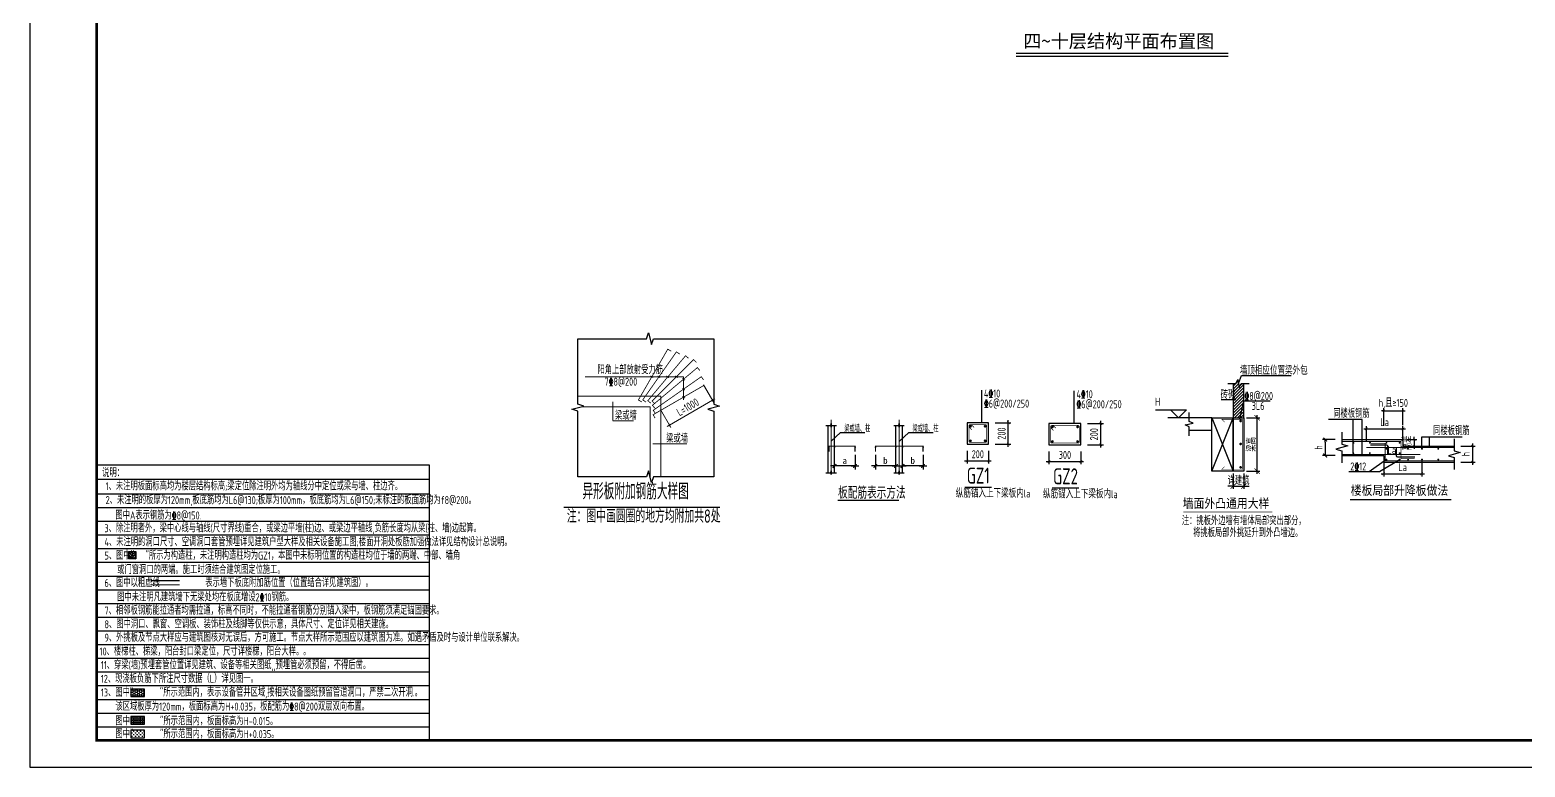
# Model space of a CAD drawing. Extents: x -668857 to 143095, y -247466 to 228182.
# Drawn here: x -229465 to -173417, y -40342 to -12676 of the extents above; entities that cross this region are included whole.
import ezdxf
from ezdxf.enums import TextEntityAlignment as Align

# ---------------------------------------------------------------- set-up
doc = ezdxf.new("R2010")
doc.units = 0
doc.header["$LTSCALE"] = 1000
doc.linetypes.add('DASH', pattern=[0.35, 0.25, -0.1])
doc.linetypes.add('DOTE', pattern=[2.42, 2, -0.2, 0.02, -0.2])
doc.layers.get('0').update_dxf_attribs({"linetype": 'CONTINUOUS'})
doc.layers.get('DEFPOINTS').update_dxf_attribs({"linetype": 'CONTINUOUS'})
for name, color, linetype, lineweight in [('+公共字体', 7, 'CONTINUOUS', 20), ('+图名', 243, 'CONTINUOUS', 20), ('+混凝土墙', 3, 'CONTINUOUS', 20), ('DOTE', 19, 'DOTE', 9), ('Z-详图标注', 3, 'CONTINUOUS', 18), ('查找字符', 1, 'CONTINUOUS', 18)]:
    doc.layers.add(name, color=color, linetype=linetype, lineweight=lineweight)
for name, color, linetype in [('-TK', 7, 'CONTINUOUS'), ('DIM', 2, 'CONTINUOUS'), ('FLOOR_UP_REIN', 13, 'CONTINUOUS'), ('GJ', 5, 'CONTINUOUS'), ('LINK', 6, 'CONTINUOUS'), ('OUTLINE', 2, 'CONTINUOUS'), ('REIN', 6, 'CONTINUOUS'), ('S-B板填充', 251, 'CONTINUOUS'), ('S-DETLCW-LINE1-pdx', 7, 'CONTINUOUS'), ('S-DETLCW-TEXT', 7, 'CONTINUOUS'), ('S-DETLS-HATCH', 251, 'CONTINUOUS'), ('S-DETLS-TEXT', 7, 'CONTINUOUS'), ('S-X详图实线', 4, 'CONTINUOUS'), ('S-X详图标注', 3, 'CONTINUOUS'), ('S-X详图钢筋', 6, 'CONTINUOUS'), ('S-大样-砼线', 7, 'CONTINUOUS'), ('S-引出线', 40, 'CONTINUOUS'), ('S-文字', 7, 'CONTINUOUS'), ('S-板正筋', 2, 'CONTINUOUS'), ('S-构造柱', 212, 'CONTINUOUS'), ('S-表格线', 54, 'CONTINUOUS'), ('S-降板填充', 75, 'CONTINUOUS'), ('TEXT', 2, 'CONTINUOUS'), ('THIN', 7, 'CONTINUOUS'), ('大样线', 40, 'CONTINUOUS'), ('悬梁', 4, 'CONTINUOUS'), ('空调洞口标注', 130, 'CONTINUOUS'), ('说明文字', 7, 'CONTINUOUS')]:
    doc.layers.add(name, color=color, linetype=linetype)
doc.styles.add('-宋体', font='', dxfattribs={"width": 0.7, "height": 300, "bigfont": '宋体.TTF'})
doc.styles.add('10', font='', dxfattribs={"width": 0.7, "height": 300})
doc.styles.add('BW_Rein', font='Tssdeng.shx', dxfattribs={"width": 0.7, "bigfont": 'hztxt.shx'})
doc.styles.add('hzst', font='', dxfattribs={"width": 0.7})
doc.styles.add('TSSD_DIMENSION', font='Tssdeng.shx', dxfattribs={"width": 0.7, "bigfont": 'tssdchn.shx'})
doc.styles.add('TSSD_Label', font='Tssdeng.shx', dxfattribs={"width": 0.7, "bigfont": 'hztxt.shx'})
doc.styles.add('TSSD_Norm', font='Tssdeng.shx', dxfattribs={"bigfont": 'tssdchn.shx'})
doc.styles.add('TSSD_REIN', font='tssdeng.shx', dxfattribs={"width": 0.7, "height": 300, "bigfont": 'tssdchn.shx'})
doc.styles.get('-宋体').set_extended_font_data('SimSun')
doc.styles.get('10').set_extended_font_data('SimSun')
doc.styles.get('hzst').set_extended_font_data('SimSun')
doc.dimstyles.new('25-100', dxfattribs={"dimscale": 100, "dimtxt": 3, "dimasz": 2, "dimexe": 1, "dimexo": 1, "dimgap": 0.5, "dimtad": 1, "dimdec": 0, "dimlfac": 0.25, "dimdsep": 46, "dimtxsty": 'TSSD_REIN', "dimblk1": 'ARCHTICK', "dimblk2": 'ARCHTICK', "dimsah": 1, "dimcen": 2.5, "dimdle": 1, "dimclrd": 256, "dimclre": 256, "dimclrt": 7, "dimadec": 0, "dimazin": 0, "dimtfac": 1, "dimtdec": 0, "dimtix": 1, "dimtmove": 2, "dimatfit": 3, "dimldrblk": 'ARCHTICK', "dimfxl": 0, "dimtolj": 1, "dimtzin": 0, "dimlwd": -1, "dimlwe": -1, "dimarcsym": 0})
doc.dimstyles.new('TSSD_100_100$0', dxfattribs={"dimtxt": 300, "dimasz": 80, "dimexe": 100, "dimexo": 250, "dimgap": 100, "dimtad": 1, "dimdec": 0, "dimzin": 0, "dimdsep": 46, "dimtxsty": 'TSSD_DIMENSION', "dimblk": 'ARCHTICK', "dimcen": 0, "dimdle": 100, "dimclrd": 3, "dimclre": 3, "dimclrt": 7, "dimadec": 0, "dimazin": 0, "dimtfac": 1, "dimtdec": 0, "dimtix": 1, "dimtmove": 2, "dimatfit": 3, "dimldrblk": 'ARCHTICK', "dimfxl": 0, "dimtolj": 1, "dimtzin": 0, "dimarcsym": 0})
doc.dimstyles.new('TSSD_20_100', dxfattribs={"dimtxt": 300, "dimasz": 100, "dimexe": 100, "dimexo": 250, "dimgap": 100, "dimtad": 1, "dimdec": 0, "dimlfac": 0.2, "dimzin": 0, "dimdsep": 46, "dimtxsty": 'TSSD_DIMENSION', "dimblk": 'ARCHTICK', "dimcen": 0, "dimdle": 100, "dimclrt": 7, "dimadec": 0, "dimazin": 0, "dimtfac": 1, "dimtdec": 0, "dimtix": 1, "dimtmove": 2, "dimatfit": 3, "dimldrblk": 'ARCHTICK', "dimfxl": 0, "dimtolj": 1, "dimtzin": 0, "dimarcsym": 0})
doc.dimstyles.new('TSSD_25_100', dxfattribs={"dimtxt": 300, "dimasz": 100, "dimexe": 100, "dimexo": 250, "dimgap": 100, "dimtad": 1, "dimdec": 0, "dimlfac": 0.25, "dimzin": 0, "dimdsep": 46, "dimtxsty": 'TSSD_DIMENSION', "dimblk": 'ARCHTICK', "dimcen": 0, "dimdle": 100, "dimclrt": 7, "dimadec": 0, "dimazin": 0, "dimtfac": 1, "dimtdec": 0, "dimtix": 1, "dimtmove": 2, "dimatfit": 3, "dimldrblk": 'ARCHTICK', "dimfxl": 0, "dimtolj": 1, "dimtzin": 0, "dimarcsym": 0})

# ---------------------------------------------------------------- blocks, each defined once
blk = doc.blocks.new('_DIMX')
blk.add_line((-150, 0), (150, 0))
at = {"const_width": 50}
blk.add_lwpolyline([(-70, -70), (70, 70)], dxfattribs=at)
blk = doc.blocks.new('A$C1DDD5A89')
at = {"color": 6, "const_width": 50}
blk.add_lwpolyline([(439, 25), (2741, 25)], dxfattribs=at)
at = {"layer": 'DOTE', "color": 8, "linetype": 'DOTE'}
for p, q in [((202, 3054), (202, 888)), ((2750, 3054), (2750, 888))]:
    blk.add_line(p, q, dxfattribs=at)
at = {"layer": 'GJ'}
blk.add_point((1858, 2022), dxfattribs=at)
at = {"layer": 'REIN', "color": 1, "const_width": 40}
for points in [[(129, 1860), (129, 2059), (1095, 2059), (1095, 1860)], [(1858, 1860), (1858, 2059), (3643, 2059), (3643, 1860)]]:
    blk.add_lwpolyline(points, dxfattribs=at)
at = {"layer": '大样线'}
for p, q in [((0, 2837), (188, 2837)), ((81, 2837), (81, 1066)), ((188, 2837), (202, 2909)), ((202, 2909), (202, 2778)), ((202, 2778), (217, 2837)), ((217, 2837), (395, 2837)), ((2548, 2837), (2736, 2837)), ((2736, 2837), (2751, 2909)), ((2751, 2909), (2751, 2778)), ((2751, 2778), (2766, 2837)), ((2766, 2837), (2943, 2837)), ((202, 2247), (556, 2571)), ((556, 2571), (1467, 2571)), ((2758, 2247), (3112, 2571)), ((3112, 2571), (4023, 2571)), ((188, 1066), (202, 1138)), ((202, 1138), (202, 1006)), ((2736, 1066), (2751, 1138)), ((2751, 1138), (2751, 1006)), ((0, 1066), (188, 1066)), ((202, 1006), (217, 1066)), ((217, 1066), (395, 1066)), ((2548, 1066), (2736, 1066)), ((2751, 1006), (2766, 1066)), ((2766, 1066), (2943, 1066))]:
    blk.add_line(p, q, dxfattribs=at)
at = {"layer": '大样线', "linetype": 'ByBlock'}
for p, q in [((323, 1066), (323, 2837)), ((2630, 1066), (2630, 2837)), ((2871, 1066), (2871, 2837))]:
    blk.add_line(p, q, dxfattribs=at)
at = {"layer": '大样线', "color": 0, "linetype": 'ByBlock'}
for p in [(323, 2022), (1095, 2022), (2630, 2022), (2871, 2022), (3643, 2022), (202, 1319)]:
    blk.add_point(p, dxfattribs=at)
at = {"layer": '空调洞口标注'}
for p, q in [((1095, 1732), (1095, 1190)), ((1858, 1732), (1858, 1190)), ((3643, 1732), (3643, 1190)), ((1094, 1319), (203, 1319)), ((2629, 1319), (1859, 1319)), ((3642, 1319), (2872, 1319))]:
    blk.add_line(p, q, dxfattribs=at)
blk.add_point((1858, 1319), dxfattribs=at)
at = {"layer": '空调洞口标注', "color": 0, "linetype": 'ByBlock'}
blk.add_point((2871, 1319), dxfattribs=at)
at = {"layer": '空调洞口标注', "xscale": 0.9649999998509884, "yscale": 0.9649999998509884, "zscale": 0.965, "rotation": 180}
for p in [(323, 1319), (1858, 1319)]:
    blk.add_blockref('_DIMX', p, dxfattribs=at)
at = {"layer": '空调洞口标注', "xscale": 0.9649999998509884, "yscale": 0.9649999998509884, "zscale": 0.965}
for p in [(1095, 1319), (2630, 1319), (2872, 1319), (3643, 1319)]:
    blk.add_blockref('_DIMX', p, dxfattribs=at)
at = {"layer": '空调洞口标注', "style": '10'}
for s, p in [('a', (709, 1523)), ('b', (2231, 1523)), ('b', (3257, 1523))]:
    blk.add_text(s, height=250, dxfattribs=at).set_placement(p, align=Align.MIDDLE_CENTER)
at = {"layer": '说明文字'}
for s, height, style, width, p in [('梁或墙、柱', 250, 'TSSD_REIN', 0.6, (693, 2596)), ('梁或墙、柱', 250, 'TSSD_REIN', 0.6, (3249, 2596)), ('板配筋表示方法', 450, 'TSSD_DIMENSION', 0.7, (459, 91))]:
    blk.add_text(s, height=height, dxfattribs=dict(at, style=style, width=width)).set_placement(p)
blk = doc.blocks.new('_ArchTick')
at = {"color": 0, "linetype": 'ByBlock', "const_width": 0.15}
blk.add_lwpolyline([(-0.5, -0.5), (0.5, 0.5)], dxfattribs=at)
blk = doc.blocks.new('*D38')
at = {"layer": 'DEFPOINTS', "color": 0}
for p in [(15039, 226788), (15039, 226538), (15580, 226538)]:
    blk.add_point(p, dxfattribs=at)
at = {"layer": 'S-X详图标注', "color": 0, "lineweight": -2}
for p, q in [((15289, 226788), (15680, 226788)), ((15289, 226538), (15680, 226538)), ((15580, 226788), (15580, 226888)), ((15580, 226788), (15580, 226538)), ((15580, 226538), (15580, 226438))]:
    blk.add_line(p, q, dxfattribs=at)
at = {"layer": 'S-X详图标注', "color": 0, "lineweight": -2, "xscale": 100, "yscale": 100, "zscale": 100}
for p, rotation in [((15580, 226788), 270), ((15580, 226538), 90)]:
    blk.add_blockref('_ArchTick', p, dxfattribs=dict(at, rotation=rotation))
at = {"layer": 'S-X详图标注', "color": 7, "insert": (15330, 226663), "char_height": 300, "attachment_point": 5, "rotation": 90, "style": 'TSSD_DIMENSION'}
blk.add_mtext('\\A1;高差', dxfattribs=at)
blk = doc.blocks.new('ArchTick')
at = {"color": 0, "linetype": 'ByBlock', "lineweight": -2, "const_width": 0.075}
blk.add_lwpolyline([(-0.25, -0.25), (0.25, 0.25)], dxfattribs=at)
blk = doc.blocks.new('_tsdbk')
blk.add_line((-1, 0), (0, 0))
at = {"const_width": 0.5}
blk.add_lwpolyline([(-0.7, -0.7), (0.7, 0.7)], dxfattribs=at)
blk = doc.blocks.new('*D39')
at = {"layer": 'DEFPOINTS', "color": 0}
for p in [(12868, 226788), (12244, 226188), (12868, 226188)]:
    blk.add_point(p, dxfattribs=at)
at = {"layer": 'S-X详图标注', "color": 0, "lineweight": -2}
for p, q in [((12618, 226788), (12144, 226788)), ((12244, 226688), (12244, 226288)), ((12618, 226188), (12144, 226188))]:
    blk.add_line(p, q, dxfattribs=at)
at = {"layer": 'S-X详图标注', "color": 0, "lineweight": -2, "xscale": 100, "yscale": 100, "zscale": 100}
for p, rotation in [((12244, 226788), 90), ((12244, 226188), 270)]:
    blk.add_blockref('_tsdbk', p, dxfattribs=dict(at, rotation=rotation))
at = {"layer": 'S-X详图标注', "color": 7, "insert": (11994, 226488), "char_height": 300, "attachment_point": 5, "rotation": 90, "style": 'TSSD_DIMENSION'}
blk.add_mtext('\\A1;h', dxfattribs=at)
blk = doc.blocks.new('*D40')
at = {"layer": 'DEFPOINTS', "color": 0}
for p in [(17083, 226538), (17083, 225938), (17763, 225938)]:
    blk.add_point(p, dxfattribs=at)
at = {"layer": 'S-X详图标注', "color": 0, "lineweight": -2}
for p, q in [((17333, 226538), (17863, 226538)), ((17763, 226638), (17763, 225838)), ((17333, 225938), (17863, 225938))]:
    blk.add_line(p, q, dxfattribs=at)
at = {"layer": 'S-X详图标注', "color": 0, "lineweight": -2, "xscale": 100, "yscale": 100, "zscale": 100}
for p, rotation in [((17763, 226538), 90), ((17763, 225938), 270)]:
    blk.add_blockref('_ArchTick', p, dxfattribs=dict(at, rotation=rotation))
at = {"layer": 'S-X详图标注', "color": 7, "insert": (17513, 226238), "char_height": 300, "attachment_point": 5, "rotation": 90, "style": 'TSSD_DIMENSION'}
blk.add_mtext('\\A1;h', dxfattribs=at)
blk = doc.blocks.new('*D41')
at = {"layer": 'DEFPOINTS', "color": 0}
for p in [(15159, 227867), (14439, 227080), (15159, 227080)]:
    blk.add_point(p, dxfattribs=at)
at = {"layer": 'S-X详图标注', "color": 3, "lineweight": -2}
for p, q in [((14439, 227867), (14359, 227867)), ((14439, 227330), (14439, 227967)), ((14439, 227867), (15159, 227867)), ((15159, 227330), (15159, 227967)), ((15159, 227867), (15239, 227867))]:
    blk.add_line(p, q, dxfattribs=at)
at = {"layer": 'S-X详图标注', "color": 3, "lineweight": -2, "xscale": 80, "yscale": 80, "zscale": 80}
blk.add_blockref('_ArchTick', (14439, 227867), dxfattribs=at)
at = {"layer": 'S-X详图标注', "color": 3, "lineweight": -2, "xscale": 80, "yscale": 80, "zscale": 80, "rotation": 180}
blk.add_blockref('_ArchTick', (15159, 227867), dxfattribs=at)
at = {"layer": 'S-X详图标注', "color": 7, "insert": (14799, 228128), "char_height": 300, "attachment_point": 5, "style": 'TSSD_DIMENSION'}
blk.add_mtext('\\A1;h,且≥150', dxfattribs=at)
blk = doc.blocks.new('*D42')
at = {"layer": 'DEFPOINTS', "color": 0}
for p in [(15159, 227192), (13789, 226489), (15159, 226489)]:
    blk.add_point(p, dxfattribs=at)
at = {"layer": 'S-X详图标注', "color": 0, "lineweight": -2}
for p, q in [((13689, 227192), (15259, 227192)), ((13789, 226739), (13789, 227292)), ((15159, 226739), (15159, 227292))]:
    blk.add_line(p, q, dxfattribs=at)
at = {"layer": 'S-X详图标注', "color": 0, "lineweight": -2, "xscale": 100, "yscale": 100, "zscale": 100, "rotation": 180}
blk.add_blockref('_ArchTick', (13789, 227192), dxfattribs=at)
at = {"layer": 'S-X详图标注', "color": 0, "lineweight": -2, "xscale": 100, "yscale": 100, "zscale": 100}
blk.add_blockref('_ArchTick', (15159, 227192), dxfattribs=at)
at = {"layer": 'S-X详图标注', "color": 7, "insert": (14474, 227442), "char_height": 300, "attachment_point": 5, "style": 'TSSD_DIMENSION'}
blk.add_mtext('\\A1;La', dxfattribs=at)
blk = doc.blocks.new('*D43')
at = {"layer": 'DEFPOINTS', "color": 0}
for p in [(14439, 226188), (15861, 226306), (15861, 225502)]:
    blk.add_point(p, dxfattribs=at)
at = {"layer": 'S-X详图标注', "color": 0, "lineweight": -2}
for p, q in [((14439, 225938), (14439, 225402)), ((15861, 226056), (15861, 225402)), ((14339, 225502), (15961, 225502))]:
    blk.add_line(p, q, dxfattribs=at)
at = {"layer": 'S-X详图标注', "color": 0, "lineweight": -2, "xscale": 100, "yscale": 100, "zscale": 100, "rotation": 180}
blk.add_blockref('_ArchTick', (14439, 225502), dxfattribs=at)
at = {"layer": 'S-X详图标注', "color": 0, "lineweight": -2, "xscale": 100, "yscale": 100, "zscale": 100}
blk.add_blockref('_ArchTick', (15861, 225502), dxfattribs=at)
at = {"layer": 'S-X详图标注', "color": 7, "insert": (15150, 225752), "char_height": 300, "attachment_point": 5, "style": 'TSSD_DIMENSION'}
blk.add_mtext('\\A1;La', dxfattribs=at)
blk = doc.blocks.new('*D45')
at = {"layer": 'DEFPOINTS', "color": 0}
for p in [(30394, 226071), (30794, 226071), (30794, 225492)]:
    blk.add_point(p, dxfattribs=at)
at = {"layer": 'S-X详图标注'}
for p, q in [((30394, 225971), (30394, 225392)), ((30794, 225971), (30794, 225392)), ((30394, 225492), (30194, 225492)), ((30394, 225492), (30794, 225492)), ((30794, 225492), (30994, 225492))]:
    blk.add_line(p, q, dxfattribs=at)
at = {"layer": 'S-X详图标注', "xscale": 200, "yscale": 200, "zscale": 200}
blk.add_blockref('_ArchTick', (30394, 225492), dxfattribs=at)
at = {"layer": 'S-X详图标注', "xscale": 200, "yscale": 200, "zscale": 200, "rotation": 180}
blk.add_blockref('_ArchTick', (30794, 225492), dxfattribs=at)
at = {"layer": 'S-X详图标注', "color": 7, "insert": (30594, 225692), "char_height": 300, "attachment_point": 5, "style": 'TSSD_REIN'}
blk.add_mtext('\\A1;详建筑', dxfattribs=at)
blk = doc.blocks.new('*D46')
at = {"layer": 'DEFPOINTS', "color": 0}
for p in [(30794, 228060), (31291, 228060), (30794, 226060)]:
    blk.add_point(p, dxfattribs=at)
at = {"layer": 'S-X详图标注'}
for p, q in [((31291, 225960), (31291, 228160)), ((30894, 228060), (31391, 228060)), ((30894, 226060), (31391, 226060))]:
    blk.add_line(p, q, dxfattribs=at)
at = {"layer": 'S-X详图标注', "xscale": 200, "yscale": 200, "zscale": 200}
for p, rotation in [((31291, 228060), 90), ((31291, 226060), 270)]:
    blk.add_blockref('_ArchTick', p, dxfattribs=dict(at, rotation=rotation))
at = {"layer": 'S-X详图标注', "color": 7, "insert": (31091, 227060), "char_height": 300, "attachment_point": 5, "rotation": 90, "style": 'TSSD_REIN'}
blk.add_mtext('\\A1;梁高', dxfattribs=at)
blk = doc.blocks.new('*D575')
at = {"layer": 'DEFPOINTS', "color": 0}
for p in [(-193533, -27424), (-192790, -27424), (-193533, -28224)]:
    blk.add_point(p, dxfattribs=at)
at = {"layer": 'DIM', "color": 0, "lineweight": -2}
for p, q in [((-193283, -27424), (-192690, -27424)), ((-192790, -28324), (-192790, -27324)), ((-193283, -28224), (-192690, -28224))]:
    blk.add_line(p, q, dxfattribs=at)
at = {"layer": 'DIM', "color": 0, "lineweight": -2, "xscale": 100, "yscale": 100, "zscale": 100}
for p, rotation in [((-192790, -27424), 90), ((-192790, -28224), 270)]:
    blk.add_blockref('_ArchTick', p, dxfattribs=dict(at, rotation=rotation))
at = {"layer": 'DIM', "color": 7, "insert": (-193040, -27824), "char_height": 300, "attachment_point": 5, "rotation": 90, "style": 'TSSD_DIMENSION'}
blk.add_mtext('\\A1;200', dxfattribs=at)
blk = doc.blocks.new('*D576')
at = {"layer": 'DEFPOINTS', "color": 0}
for p in [(-194333, -28224), (-193533, -28224), (-193533, -28850)]:
    blk.add_point(p, dxfattribs=at)
at = {"layer": 'DIM', "color": 0, "lineweight": -2}
for p, q in [((-194333, -28474), (-194333, -28950)), ((-193533, -28474), (-193533, -28950)), ((-194433, -28850), (-193433, -28850))]:
    blk.add_line(p, q, dxfattribs=at)
at = {"layer": 'DIM', "color": 0, "lineweight": -2, "xscale": 100, "yscale": 100, "zscale": 100, "rotation": 180}
blk.add_blockref('_ArchTick', (-194333, -28850), dxfattribs=at)
at = {"layer": 'DIM', "color": 0, "lineweight": -2, "xscale": 100, "yscale": 100, "zscale": 100}
blk.add_blockref('_ArchTick', (-193533, -28850), dxfattribs=at)
at = {"layer": 'DIM', "color": 7, "insert": (-193933, -28600), "char_height": 300, "attachment_point": 5, "style": 'TSSD_DIMENSION'}
blk.add_mtext('\\A1;200', dxfattribs=at)
blk = doc.blocks.new('*D504')
at = {"layer": 'DEFPOINTS', "color": 0}
for p in [(5060, 9464), (3444, 8530), (5522, 8664)]:
    blk.add_point(p, dxfattribs=at)
at = {"layer": 'DIM', "color": 3, "lineweight": -2}
for p, q in [((5185, 9247), (5572, 8577)), ((3819, 7680), (5609, 8714)), ((3569, 8314), (3956, 7644))]:
    blk.add_line(p, q, dxfattribs=at)
at = {"layer": 'DIM', "color": 3, "lineweight": -2, "xscale": 80, "yscale": 80, "zscale": 80}
for p, rotation in [((5522, 8664), 29.99999999994698), ((3906, 7730), 209.999999999947)]:
    blk.add_blockref('_ArchTick', p, dxfattribs=dict(at, rotation=rotation))
at = {"layer": 'DIM', "color": 7, "insert": (4589, 8413), "char_height": 300, "attachment_point": 5, "rotation": 30, "style": 'TSSD_DIMENSION'}
blk.add_mtext('\\A1;L=1000', dxfattribs=at)
blk = doc.blocks.new('*D599')
at = {"layer": 'DEFPOINTS', "color": 0}
for p in [(-190066, -27450), (-189323, -27450), (-190066, -28250)]:
    blk.add_point(p, dxfattribs=at)
at = {"layer": 'DIM', "color": 0, "lineweight": -2}
for p, q in [((-189816, -27450), (-189223, -27450)), ((-189323, -28350), (-189323, -27350)), ((-189816, -28250), (-189223, -28250))]:
    blk.add_line(p, q, dxfattribs=at)
at = {"layer": 'DIM', "color": 0, "lineweight": -2, "xscale": 100, "yscale": 100, "zscale": 100}
for p, rotation in [((-189323, -27450), 90), ((-189323, -28250), 270)]:
    blk.add_blockref('_ArchTick', p, dxfattribs=dict(at, rotation=rotation))
at = {"layer": 'DIM', "color": 7, "insert": (-189573, -27850), "char_height": 300, "attachment_point": 5, "rotation": 90, "style": 'TSSD_DIMENSION'}
blk.add_mtext('\\A1;200', dxfattribs=at)
blk = doc.blocks.new('*D600')
at = {"layer": 'DEFPOINTS', "color": 0}
for p in [(-191266, -28250), (-190066, -28250), (-190066, -28876)]:
    blk.add_point(p, dxfattribs=at)
at = {"layer": 'DIM', "color": 0, "lineweight": -2}
for p, q in [((-191266, -28500), (-191266, -28976)), ((-190066, -28500), (-190066, -28976)), ((-191366, -28876), (-189966, -28876))]:
    blk.add_line(p, q, dxfattribs=at)
at = {"layer": 'DIM', "color": 0, "lineweight": -2, "xscale": 100, "yscale": 100, "zscale": 100, "rotation": 180}
blk.add_blockref('_ArchTick', (-191266, -28876), dxfattribs=at)
at = {"layer": 'DIM', "color": 0, "lineweight": -2, "xscale": 100, "yscale": 100, "zscale": 100}
blk.add_blockref('_ArchTick', (-190066, -28876), dxfattribs=at)
at = {"layer": 'DIM', "color": 7, "insert": (-190666, -28626), "char_height": 300, "attachment_point": 5, "style": 'TSSD_DIMENSION'}
blk.add_mtext('\\A1;300', dxfattribs=at)
blk = doc.blocks.new('A1')
blk.add_lwpolyline([(0, 59400), (0, 0), (84100, 0), (84100, 59400)], close=True)
at = {"const_width": 100}
blk.add_lwpolyline([(2500, 58400), (2500, 1000), (83100, 1000), (83100, 58400)], close=True, dxfattribs=at)
blk = doc.blocks.new('20210306.16463091')
at = {"layer": 'S-DETLS-TEXT', "const_width": 50}
blk.add_lwpolyline([(1330.2, 0), (5133.9, 0)], dxfattribs=at)
at = {"layer": 'S-X详图实线', "linetype": 'ByBlock'}
for points in [[(1023.9, 2251.8), (3314.8, 2251.8), (3314.8, 2001.8), (5238.7, 2001.8)], [(1023.9, 1651.8), (2594.8, 1651.8), (2594.8, 1401.8), (5238.7, 1401.8)]]:
    blk.add_lwpolyline(points, dxfattribs=at)
at = {"layer": 'S-X详图标注', "linetype": 'ByBlock'}
for points in [[(1786.5, 1689.3), (1786.5, 2997.1), (520.6, 2997.1)], [(1442.5, 1753.1), (1442.5, 2997.1), (676.7, 2997.1)], [(4027.7, 1919.3), (4027.7, 2357.9), (5495.2, 2357.9)], [(4310.8, 1952.4), (4310.8, 2357.9), (5529.3, 2357.9)], [(3208.2, 1502.9), (2435.2, 1044.4), (1285.7, 1044.4)], [(2696.3, 1501.8), (2050.4, 1044.4)]]:
    blk.add_lwpolyline(points, dxfattribs=at)
at = {"layer": 'S-X详图标注'}
for points in [[(2094.8, 2053), (2684.6, 2053, -0.4142136), (2734.6, 2003), (2734.6, 1689.3)], [(3059.9, 1964.4), (3059.9, 1656.2, 0.4142136), (3109.9, 1606.2), (3763.5, 1606.2)]]:
    blk.add_lwpolyline(points, format="xyb", dxfattribs=at)
at = {"layer": 'S-X详图钢筋', "linetype": 'ByBlock', "const_width": 30}
for points in [[(1023.9, 2178.2), (3241, 2178.2), (3241, 1531.8), (3756, 1531.8)], [(1023.9, 1689.3), (3962.9, 1689.3)], [(1944.7, 1952.4), (5238.7, 1952.4)], [(5238.7, 1451), (2646.3, 1451), (2646.3, 2110.6), (2118.4, 2110.6)]]:
    blk.add_lwpolyline(points, dxfattribs=at)
at = {"layer": 'S-X详图钢筋', "const_width": 35}
for points in [[(1435.6, 1739.2, 1), (1470.6, 1739.2, 1)], [(1441.9, 2125.6, 1), (1476.9, 2125.6, 1)], [(2055.9, 1741.1, 1), (2090.9, 1741.1, 1)], [(2062.1, 2127.5, 1), (2097.1, 2127.5, 1)], [(2679.7, 2127.5, 1), (2714.7, 2127.5, 1)], [(2680.4, 1901.9, 1), (2715.4, 1901.9, 1)], [(3171.7, 2126, 1), (3206.7, 2126, 1)], [(3173.8, 1739.3, 1), (3208.8, 1739.3, 1)], [(3488, 1901.8, 1), (3523, 1901.8, 1)], [(4010.2, 1901.8, 1), (4045.2, 1901.8, 1)], [(4621.3, 1901.8, 1), (4656.3, 1901.8, 1)], [(2680.7, 1501.8, 1), (2715.7, 1501.8, 1)], [(3173.2, 1502.9, 1), (3208.2, 1502.9, 1)], [(3488.2, 1500.8, 1), (3523.2, 1500.8, 1)], [(4010.4, 1500.8, 1), (4045.4, 1500.8, 1)], [(4621.5, 1500.8, 1), (4656.5, 1500.8, 1)]]:
    blk.add_lwpolyline(points, format="xyb", close=True, dxfattribs=at)
at = {"layer": 'THIN'}
for points in [[(1023.9, 2531.8), (1023.9, 2081.8), (1243.9, 2011.8), (803.9, 1891.8), (1023.9, 1821.8), (1023.9, 1371.8)], [(5238.7, 2281.8), (5238.7, 1831.8), (5458.7, 1761.8), (5018.7, 1641.8), (5238.7, 1571.8), (5238.7, 1121.8)]]:
    blk.add_lwpolyline(points, dxfattribs=at)
at = {"layer": 'S-DETLCW-TEXT', "style": 'hzst', "width": 0.85}
blk.add_text('楼板局部升降板做法', height=350, dxfattribs=at).set_placement((1357.9, 173.9))
at = {"layer": 'S-X详图标注', "color": 7, "insert": (2898.8, 1855.6), "char_height": 300, "attachment_point": 5, "style": 'TSSD_REIN'}
blk.add_mtext('\\A1;La', dxfattribs=at)
at = {"layer": 'TEXT', "style": 'TSSD_REIN', "width": 0.7}
for s, p in [('同楼板钢筋', (700.4, 3072.4)), ('同楼板钢筋', (4446.4, 2423.2)), ('2%%13212', (1341.1, 1090.9))]:
    blk.add_text(s, height=300, dxfattribs=at).set_placement(p)
at = {"layer": 'S-X详图标注'}
dim = blk.add_linear_dim(base=(3314.8, 3330), p1=(2594.8, 2543.3), p2=(3314.8, 2543.3), text='h,且≥150', dimstyle='TSSD_100_100$0', dxfattribs=at)
dim.commit()
dim.dimension.update_dxf_attribs({"geometry": '*D41', "text_midpoint": (2954.8, 3591.5), "insert": (-11844.2, -224536.6)})
for base, p1, p2, override, picture, middle in [((3314.8, 2655.7), (1944.7, 1952.4), (3314.8, 1952.4), {"dimasz": 100, "dimblk1": 'ArchTick', "dimblk2": 'ArchTick', "dimclrd": 0, "dimclre": 0}, '*D42', (2629.7, 2905.7)), ((4016.4, 965.4), (2594.8, 1651.8), (4016.4, 1769), {"dimtxt": 300, "dimasz": 100, "dimblk1": 'ArchTick', "dimblk2": 'ArchTick', "dimclrd": 0, "dimclre": 0}, '*D43', (3305.6, 1215.4))]:
    dim = blk.add_linear_dim(base=base, p1=p1, p2=p2, text='La', dimstyle='TSSD_100_100$0', override=override, dxfattribs=at)
    dim.commit()
    dim.dimension.update_dxf_attribs({"geometry": picture, "text_midpoint": middle, "insert": (-11844.2, -224536.6)})
dim = blk.add_linear_dim(base=(400, 1651.8), p1=(1023.9, 2251.8), p2=(1023.9, 1651.8), angle=90, text='h', dimstyle='TSSD_20_100', dxfattribs=at)
dim.commit()
dim.dimension.update_dxf_attribs({"geometry": '*D39', "text_midpoint": (150, 1951.8), "insert": (-11844.2, -224536.6)})
for base, p1, p2, text, picture, middle in [((3735.8, 2001.8), (3194.8, 2251.8), (3194.8, 2001.8), '高差', '*D38', (3485.8, 2126.8)), ((5919.1, 1401.8), (5238.7, 2001.8), (5238.7, 1401.8), 'h', '*D40', (5669.1, 1701.8))]:
    dim = blk.add_linear_dim(base=base, p1=p1, p2=p2, angle=90, text=text, dimstyle='TSSD_100_100$0', override={"dimtxt": 300, "dimasz": 100, "dimblk1": 'ArchTick', "dimblk2": 'ArchTick', "dimclrd": 0, "dimclre": 0}, dxfattribs=at)
    dim.commit()
    dim.dimension.update_dxf_attribs({"geometry": picture, "text_midpoint": middle, "insert": (-11844.2, -224536.6)})
blk = doc.blocks.new('20210306.16465652')
at = {"layer": 'S-DETLS-HATCH'}
h = blk.add_hatch(dxfattribs=at)
h.set_pattern_fill('ANSI31', color=256, scale=25)
h.set_pattern_definition([(45, (-250051.66, 573697.02), (-56.126601, 56.126601), [])])
h.paths.add_polyline_path([(3315.4, 5761.9), (3215.4, 5761.9), (3145.4, 5611.9), (3085.4, 5911.9), (3015.4, 5761.9), (2915.4, 5761.9), (2915.4, 4472.4), (3315.4, 4472.4)])
at = {"layer": 'S-DETLCW-LINE1-pdx'}
for points in [[(2715.4, 5761.9), (3015.4, 5761.9), (3085.4, 5911.9), (3145.4, 5611.9), (3215.4, 5761.9), (3515.4, 5761.9)], [(1268.2, 3792.4), (1268.2, 4132.4), (1118.2, 4202.4), (1418.2, 4262.4), (1268.2, 4332.4), (1268.2, 4672.4)]]:
    blk.add_lwpolyline(points, dxfattribs=at)
at = {"layer": 'S-DETLCW-TEXT', "const_width": 30}
blk.add_lwpolyline([(4388.8, 937.6), (1041.9, 937.6)], dxfattribs=at)
at = {"layer": 'S-DETLS-TEXT'}
blk.add_line((3009.8, 5139.7), (2467.6, 5139.7), dxfattribs=at)
for points in [[(3115.4, 5761.9), (3233, 6051.8), (5095.2, 6051.8)], [(3165.2, 4412.4), (3315.4, 5101.5), (4302.7, 5101.5)]]:
    blk.add_lwpolyline(points, dxfattribs=at)
at = {"layer": 'S-X详图实线'}
for p, q in [((2115.4, 4472.4), (1268.2, 4472.4)), ((2115.4, 3992.4), (1268.2, 3992.4)), ((2115.4, 4472.4), (2915.4, 2472.4)), ((2115.4, 2472.4), (2915.4, 4472.4))]:
    blk.add_line(p, q, dxfattribs=at)
blk.add_lwpolyline([(2915.4, 5761.9), (2915.4, 4472.4), (3315.4, 4472.4), (3315.4, 5761.9)], dxfattribs=at)
for points in [[(2115.4, 4472.4), (2915.4, 4472.4), (2915.4, 2472.4), (2115.4, 2472.4)], [(2915.4, 4472.4), (3315.4, 4472.4), (3315.4, 2472.4), (2915.4, 2472.4)]]:
    blk.add_lwpolyline(points, close=True, dxfattribs=at)
at = {"layer": 'S-X详图标注'}
blk.add_line((1268.2, 4472.4), (468.4, 4472.4), dxfattribs=at)
blk.add_lwpolyline([(0, 4772.4), (1168.3, 4772.4), (868.3, 4472.4), (568.3, 4772.4)], dxfattribs=at)
at = {"layer": 'S-X详图钢筋', "const_width": 20}
blk.add_lwpolyline([(2592.4, 4306.3), (2486.4, 4412.4), (3255.4, 4412.4), (3255.4, 2532.4), (2486.4, 2532.4), (2592.4, 2638.4)], dxfattribs=at)
at = {"layer": 'S-X详图钢筋', "const_width": 50}
for points in [[(3168.1, 4350.3, 1), (3218.1, 4350.3, 1)], [(3168.1, 3488.9, 1), (3218.1, 3488.9, 1)], [(3168.1, 2609.8, 1), (3218.1, 2609.8, 1)]]:
    blk.add_lwpolyline(points, format="xyb", close=True, dxfattribs=at)
at = {"layer": 'S-DETLCW-TEXT', "style": 'hzst', "width": 0.85}
blk.add_text('墙面外凸通用大样', height=350, dxfattribs=at).set_placement((1025.4, 1088.1))
at = {"layer": 'S-DETLS-TEXT', "width": 0.7}
for s, style, p in [('墙顶相应位置梁外包', 'BW_Rein', (3158.9, 6088.4)), ('砖砌', 'BW_Rein', (2442.3, 5176.3)), ('%%1328@200', 'BW_Rein', (3336.9, 5138.1)), ('3L6', 'BW_Rein', (3608.6, 4766)), ('注：挑板外边墙有墙体局部突出部分，', 'TSSD_REIN', (991.5, 450)), ('将挑板局部外挑延升到外凸墙边。', 'TSSD_REIN', (1414.1, 0))]:
    blk.add_text(s, height=300, dxfattribs=dict(at, style=style)).set_placement(p)
at = {"layer": 'S-DETLS-TEXT', "style": 'TSSD_REIN', "width": 0.75}
blk.add_text('H', height=300, dxfattribs=at).set_placement((181.3, 4832.5), align=Align.BOTTOM_RIGHT)
at = {"layer": 'S-X详图标注'}
for p1, p2, distance, text, picture, middle in [((3315.4, 2472.4), (3315.4, 4472.4), -496.7, '梁高', '*D46', (3612.1, 3472.4)), ((2915.4, 2483.6), (3315.4, 2483.6), -579.2, '详建筑', '*D45', (3115.4, 2104.4))]:
    dim = blk.add_aligned_dim(p1=p1, p2=p2, distance=distance, text=text, dimstyle='25-100', dxfattribs=at)
    dim.commit()
    dim.dimension.update_dxf_attribs({"geometry": picture, "text_midpoint": middle, "insert": (-27478.5, -223587.5)})
blk = doc.blocks.new('A$C3D802B83')
at = {"layer": '+公共字体', "linetype": 'Continuous'}
for p, q in [((744, 9550.9), (4432.1, 9550.9)), ((4432.1, 8687.9), (4432.1, 9550.9)), ((1781.2, 8604.3), (1781.2, 7908.1)), ((1781.2, 7900.1), (2555.9, 7900.1)), ((3278.8, 7035.6), (4551.4, 7035.6))]:
    blk.add_line(p, q, dxfattribs=at)
at = {"layer": '+图名', "linetype": 'Continuous', "const_width": 50}
blk.add_lwpolyline([(-63, 4643.9), (5800.4, 4643.9)], dxfattribs=at)
at = {"layer": '+混凝土墙', "linetype": 'Continuous'}
for p, q in [((468.2, 8822.4), (3581.4, 8822.4)), ((597.3, 8422.4), (3181.4, 8422.4)), ((3181.4, 8422.4), (3181.4, 5796.4)), ((3581.4, 8822.4), (3581.4, 5796.4))]:
    blk.add_line(p, q, dxfattribs=at)
at = {"layer": 'FLOOR_UP_REIN', "const_width": 30}
for points in [[(3970.2, 10507.9), (3840.3, 10582.9), (2739.8, 8676.9), (2869.7, 8601.9)], [(4289.1, 10397.8), (4166.2, 10483.8), (2903.8, 8681), (3026.7, 8594.9)], [(4622.7, 10240.4), (4507.8, 10336.8), (3093.1, 8650.8), (3208, 8554.4)], [(4914.2, 10087.1), (4808.2, 10193.1), (3251.9, 8636.8), (3358, 8530.8)], [(5048.3, 9777.8), (4951.8, 9892.7), (3265.9, 8478), (3362.3, 8363.1)], [(5184.9, 9428.3), (5098.9, 9551.1), (3296, 8288.8), (3382.1, 8165.9)], [(5273, 9095.3), (5198, 9225.2), (3292, 8124.8), (3367, 7994.9)]]:
    blk.add_lwpolyline(points, dxfattribs=at)
at = {"layer": 'THIN'}
blk.add_lwpolyline([(5562.2, 5796.4), (3306.7, 5796.4), (3236.7, 5576.4), (3116.7, 6016.4), (3046.7, 5796.4), (468.2, 5796.4), (468.2, 8257.2), (248.2, 8327.2), (688.2, 8447.2), (468.2, 8517.2), (468.2, 10977.9), (3046.7, 10977.9), (3116.7, 11197.9), (3236.7, 10757.9), (3306.7, 10977.9), (5562.2, 10977.9), (5562.2, 8517.2), (5782.2, 8447.2), (5342.2, 8327.2), (5562.2, 8257.2)], close=True, dxfattribs=at)
at = {"layer": '查找字符', "const_width": 35}
for points in [[(3195.4, 9582.1), (3293.5, 9519.7)], [(3461.2, 9577.4), (3559.3, 9515)], [(3788.2, 9577.4), (3886.4, 9515)], [(4121.9, 9577.4), (4220.1, 9515)], [(4388.1, 9483.1), (4486.2, 9420.7)], [(4388.1, 9110.7), (4486.2, 9048.3)], [(4388.1, 8809.5), (4486.2, 8747.1)]]:
    blk.add_lwpolyline(points, dxfattribs=at)
at = {"layer": '+公共字体', "linetype": 'Continuous', "style": 'TSSD_REIN', "width": 0.7}
for s, p in [('阳角上部放射受力筋', (1206.7, 9652.5)), ('7%%1328@200', (1467.3, 9212.7)), ('梁或墙', (1863, 7938.4)), ('梁或墙', (3783.9, 7076.5))]:
    blk.add_text(s, height=300, dxfattribs=at).set_placement(p)
blk.add_text('注：图中画圆圈的地方均附加共8处', height=500, dxfattribs=at).set_placement((55.5, 3920.3), align=Align.BOTTOM_LEFT)
at = {"layer": '+图名', "linetype": 'Continuous', "style": 'TSSD_REIN', "width": 0.7}
blk.add_text('异形板附加钢筋大样图', height=600, dxfattribs=at).set_placement((640.5, 4766.9), align=Align.BOTTOM_LEFT)
at = {"layer": 'DIM'}
dim = blk.add_aligned_dim(p1=(3443.8, 8530.2), p2=(5060.4, 9463.5), distance=-923.8, text='L=1000', dimstyle='TSSD_100_100$0', dxfattribs=at)
dim.commit()
dim.dimension.update_dxf_attribs({"geometry": '*D504', "text_midpoint": (4589, 8413.4)})

msp = doc.modelspace()

# ---------------------------------------------------------------- hatches: boundary and pattern name
at = {"layer": 'S-B板填充'}
h = msp.add_hatch(dxfattribs=at)
h.set_pattern_fill('ANGLE', color=252, scale=10, style=0)
h.set_pattern_definition([(0, (-140365.87, -234316.23), (0, 69.85), [50.8, -19.05]), (90, (-140365.87, -234316.23), (-69.85, 4e-15), [50.8, -19.05])])
h.paths.add_polyline_path([(-225676.71, -38724.58), (-225165.61, -38724.58), (-225165.61, -38445.79), (-225676.71, -38445.79)])
h = msp.add_hatch(dxfattribs=at)
h.set_pattern_fill('CROSS', color=252, scale=10, style=0)
h.set_pattern_definition([(0, (-140365.87, -234316.23), (63.5, 63.5), [31.75, -95.25]), (90, (-140349.997, -234332.1), (-63.5, 63.5), [31.75, -95.25])])
h.paths.add_polyline_path([(-225676.71, -39238.86), (-225165.61, -39238.86), (-225165.61, -38960.08), (-225676.71, -38960.08)])
at = {"layer": 'S-构造柱'}
h = msp.add_hatch(dxfattribs=at)
h.set_pattern_fill('ARMORED', color=256, scale=12.857143, style=0)
h.set_pattern_definition([(50, (-2079040.786, -163876.384), (92.2191663, -8.0681316), [9.642857, -106.0714286]), (355, (-2079040.79, -163876.38), (-17.839457, 96.710417), [7.7142857, -84.857143]), (100.4514, (-2079033.1, -163877.06), (74.3797776, 88.642227), [8.1951673, -90.146843]), (46.1842, (-2079040.79, -163850.67), (137.216706, -21.281016), [14.464286, -159.107143]), (96.6356, (-2079029.35, -163852.44), (120.170919, 125.243726), [12.292751, -135.220243]), (351.1842, (-2079040.79, -163850.67), (120.170822, 125.24382), [11.571429, -127.285714]), (21, (-2079027.93, -163857.1), (76.7451924, -51.765286), [9.642857, -106.0714286]), (326, (-2079027.93, -163857.1), (31.2834, 93.233577), [7.7142857, -84.857143]), (71.4514, (-2079021.53, -163861.41), (108.0286237, 41.4682067), [8.1951673, -90.146843]), (37.5, (-2079040.786, -163876.384), (1.56340997, 42.80063835), [0, -83.8285714, 0, -86.1428571, 0, -85.1785714]), (7.5, (-2079040.786, -163876.384), (33.8232262, 50.7100772), [0, -49.1142857, 0, -81.9, 0, -32.4642857]), (327.5, (-2079069.458, -163876.384), (68.6343132, -2.8999121), [0, -32.1428571, 0, -100.2857143, 0, -133.0714286]), (317.5, (-2079082.315, -163876.384), (74.981079, 12.8706406), [0, -41.7857143, 0, -66.6, 0, -94.5]), (45, (-2079040.786, -163876.384), (-45.4568645, 45.4568645), [])])
h.paths.add_polyline_path([(-225772.2, -32253.85), (-225497.91, -32253.85), (-225497.91, -32528.14), (-225772.2, -32528.14)])
at = {"layer": 'S-降板填充', "linetype": 'ByBlock'}
h = msp.add_hatch(dxfattribs=at)
h.set_pattern_fill('HONEY', color=8, scale=17.142857, style=0)
h.set_pattern_definition([(0, (-3038261.81, -105406.273), (81.6428571, 47.1365143), [54.4285714, -108.8571429]), (120, (-3038261.81, -105406.273), (-81.6428474, 47.1365312), [54.4285714, -108.8571429]), (60, (-3038261.81, -105406.273), (9.75e-06, 94.2730455), [-108.8571429, 54.4285714])])
h.paths.add_polyline_path([(-225676.71, -37696.01), (-225165.61, -37696.01), (-225165.61, -37417.22), (-225676.71, -37417.22)])

# ---------------------------------------------------------------- linework, layer by layer
at = {"layer": 'LINK', "color": 1, "const_width": 25}
for points in [[(-194162, -27682.92), (-194253.92, -27591, -0.19891237), (-194267.98, -27557.05), (-194267.98, -27536.55, -0.41421356), (-194219.98, -27488.55), (-193645.98, -27488.55, -0.41421356), (-193597.98, -27536.55), (-193597.98, -28110.55, -0.41421356), (-193645.98, -28158.55), (-194219.98, -28158.55, -0.41421356), (-194267.98, -28110.55), (-194267.98, -27536.55, -0.41421356), (-194219.98, -27488.55), (-194199.48, -27488.55, -0.19891237), (-194165.54, -27502.61), (-194073.61, -27594.53)], [(-191094.6, -27708.92), (-191186.53, -27616.99, -0.19891237), (-191200.58, -27583.05), (-191200.58, -27562.55, -0.41421356), (-191152.58, -27514.55), (-190178.58, -27514.55, -0.41421356), (-190130.58, -27562.55), (-190130.58, -28136.55, -0.41421356), (-190178.58, -28184.55), (-191152.58, -28184.55, -0.41421356), (-191200.58, -28136.55), (-191200.58, -27562.55, -0.41421356), (-191152.58, -27514.55), (-191132.08, -27514.55, -0.19891237), (-191098.14, -27528.61), (-191006.21, -27620.53)]]:
    msp.add_lwpolyline(points, format="xyb", dxfattribs=at)
at = {"layer": 'OUTLINE'}
for points in [[(-193532.98, -27423.55), (-194332.98, -27423.55), (-194332.98, -28223.55), (-193532.98, -28223.55)], [(-190065.58, -27449.55), (-191265.58, -27449.55), (-191265.58, -28249.55), (-190065.58, -28249.55)]]:
    msp.add_lwpolyline(points, close=True, dxfattribs=at)
at = {"layer": 'REIN', "const_width": 50}
for points in [[(-194230.48, -27551.05, 1), (-194180.48, -27551.05, 1)], [(-193685.48, -27551.05, 1), (-193635.48, -27551.05, 1)], [(-191163.08, -27577.05, 1), (-191113.08, -27577.05, 1)], [(-190218.08, -27577.05, 1), (-190168.08, -27577.05, 1)], [(-194230.48, -28096.05, 1), (-194180.48, -28096.05, 1)], [(-193685.48, -28096.05, 1), (-193635.48, -28096.05, 1)], [(-191163.08, -28122.05, 1), (-191113.08, -28122.05, 1)], [(-190218.08, -28122.05, 1), (-190168.08, -28122.05, 1)]]:
    msp.add_lwpolyline(points, format="xyb", close=True, dxfattribs=at)
at = {"layer": 'S-引出线', "color": 3, "const_width": 56}
msp.add_lwpolyline([(-192500.48, -13553.77), (-184544.4, -13553.77)], dxfattribs=at)
at = {"layer": 'S-引出线', "color": 3}
msp.add_lwpolyline([(-192500.48, -13665.77), (-184544.4, -13665.77)], dxfattribs=at)
at = {"layer": 'S-板正筋', "linetype": 'DASH', "const_width": 42.86}
for points in [[(-224920.65, -33342.12), (-224920.65, -33342.12), (-223850.15, -33342.11), (-223850.15, -33342.11)], [(-224920.65, -33500.18), (-224920.65, -33500.18), (-223850.15, -33500.17), (-223850.15, -33500.17)]]:
    msp.add_lwpolyline(points, dxfattribs=at)
at = {"layer": 'S-构造柱'}
msp.add_lwpolyline([(-225772.2, -32253.85), (-225497.91, -32253.85), (-225497.91, -32528.14), (-225772.2, -32528.14), (-225772.2, -32253.85)], dxfattribs=at)
at = {"layer": 'S-表格线'}
for p, q in [((-226964.73, -39341.64), (-226964.73, -29016.42)), ((-214483.24, -29016.42), (-226964.73, -29016.42)), ((-214483.24, -39341.64), (-214483.24, -29016.42)), ((-214483.24, -29550.46), (-226964.73, -29550.46)), ((-226964.73, -38332.83), (-226964.73, -29550.46)), ((-226964.73, -30084.5), (-214483.24, -30084.5)), ((-226964.73, -30598.78), (-214483.24, -30598.78)), ((-226964.73, -31113.07), (-214483.24, -31113.07)), ((-226964.73, -31113.07), (-214483.24, -31113.07)), ((-226964.73, -31627.36), (-214483.24, -31627.36)), ((-226964.73, -32141.64), (-214483.24, -32141.64)), ((-226964.73, -32655.93), (-214483.24, -32655.93)), ((-226964.73, -33170.21), (-214483.24, -33170.21)), ((-226964.73, -33684.5), (-214483.24, -33684.5)), ((-226964.73, -34198.78), (-214483.24, -34198.78)), ((-226964.73, -34713.07), (-214483.24, -34713.07)), ((-226964.73, -35227.36), (-214483.24, -35227.36)), ((-226964.73, -35741.64), (-214483.24, -35741.64)), ((-226964.73, -36255.93), (-214483.24, -36255.93)), ((-226964.73, -36770.21), (-214483.24, -36770.21)), ((-226964.73, -37284.5), (-214483.24, -37284.5)), ((-226964.73, -37798.78), (-214483.24, -37798.78)), ((-226964.73, -38313.07), (-214483.24, -38313.07)), ((-226964.73, -38827.36), (-214483.24, -38827.36)), ((-226964.73, -38827.36), (-214483.24, -38827.36)), ((-226964.73, -39341.64), (-214483.24, -39341.64))]:
    msp.add_line(p, q, dxfattribs=at)
at = {"layer": 'S-降板填充'}
for points in [[(-225676.71, -37696.01), (-225165.61, -37696.01), (-225165.61, -37417.22), (-225676.71, -37417.22)], [(-225676.71, -38724.58), (-225165.61, -38724.58), (-225165.61, -38445.79), (-225676.71, -38445.79)], [(-225676.71, -39238.86), (-225165.61, -39238.86), (-225165.61, -38960.08), (-225676.71, -38960.08)]]:
    msp.add_lwpolyline(points, close=True, dxfattribs=at)
at = {"layer": 'TEXT', "color": 0}
for p, q in [((-193782.98, -27423.55), (-193782.98, -26197.28)), ((-190315.58, -27449.55), (-190315.58, -26223.28))]:
    msp.add_line(p, q, dxfattribs=at)
at = {"layer": '悬梁', "color": 0, "const_width": 50}
for points in [[(-193410.61, -29845.48), (-194422.5, -29845.48)], [(-190139.36, -29871.48), (-191151.26, -29871.48)]]:
    msp.add_lwpolyline(points, dxfattribs=at)

# ---------------------------------------------------------------- block references
at = {"layer": '-TK'}
msp.add_blockref('A1', (-229464.73, -40341.64), dxfattribs=at)
at = {"layer": 'S-X详图标注'}
for name, p in [('20210306.16465652', (-187274.81, -31703.15)), ('20210306.16463091', (-181309.92, -30300.2))]:
    msp.add_blockref(name, p, dxfattribs=at)
at = {"layer": 'S-大样-砼线'}
msp.add_blockref('A$C1DDD5A89', (-199629.47, -30360.71), dxfattribs=at)
at = {"layer": 'Z-详图标注'}
msp.add_blockref('A$C3D802B83', (-209394.79, -35241.72), dxfattribs=at)

# ---------------------------------------------------------------- texts
at = {"layer": 'S-文字', "style": '-宋体'}
msp.add_text('四~十层结构平面布置图', height=500, dxfattribs=at).set_placement((-192228, -13347.25))
at = {"layer": 'S-文字', "style": 'TSSD_REIN', "width": 0.7}
for s, p in [('说明：', (-226756.87, -29453.71)), ('1、未注明板面标高均为楼层结构标高;梁定位除注明外均为轴线分中定位或梁与墙、柱边齐。', (-226626.48, -29949.96)), ('3、除注明者外，梁中心线与轴线(尺寸界线)重合，或梁边平墙(柱)边、或梁边平轴线,负筋长度均从梁(柱、墙)边起算。', (-226669.67, -31527.18)), ('4、未注明的洞口尺寸、空调洞口套管预埋详见建筑户型大样及相关设备施工图;楼面开洞处板筋加强做法详见结构设计总说明。', (-226669.67, -32047.18)), ('5、图中"   "所示为构造柱，未注明构造柱均为GZ1，本图中未标明位置的构造柱均位于墙的两端、中部、墙角', (-226669.67, -32553.43)), ('或门窗洞口的两端。施工时须结合建筑图定位施工。', (-226193.23, -33088.42)), ('6、图中以粗虚线            表示墙下板底附加筋位置（位置结合详见建筑图）。', (-226669.67, -33578.03)), ('图中未注明凡建筑墙下无梁处均在板底增设2%%13210钢筋。', (-226193.23, -34116.99)), ('7、相邻板钢筋能拉通者均需拉通，标高不同时，不能拉通者钢筋分别锚入梁中，板钢筋须满足锚固要求。', (-226669.67, -34617.32)), ('9、外挑板及节点大样应与建筑图核对无误后，方可施工。节点大样所示范围应以建筑图为准。如遇矛盾及时与设计单位联系解决。', (-226669.67, -35634.06)), ('8、图中洞口、飘窗、空调板、装饰柱及线脚等仅供示意，具体尺寸、定位详见相关建施。', (-226669.67, -35131.61)), ('10、楼梯柱、梯梁，阳台封口梁定位，尺寸详楼梯，阳台大样。。', (-226853.91, -36152.9)), ('11、穿梁(墙)预埋套管位置详见建筑、设备等相关图纸,,预埋管必须预留，不得后凿。', (-226806.41, -36663.22)), ('12、现浇板负筋下所注尺寸数据（L）详见图一。', (-226806.41, -37177.5)), ('13、图中"       "所示范围内，表示设备管井区域,按相关设备图纸预留管道洞口，严禁二次开洞.。', (-226806.41, -37691.79)), ('图中"       "所示范围内，板面标高为H-0.015。', (-226258.3, -38764.31)), ('图中"       "所示范围内，板面标高为H+0.035。', (-226258.3, -39254.05))]:
    msp.add_text(s, height=300, dxfattribs=at).set_placement(p)
at = {"layer": 'S-文字', "color": 1, "style": 'TSSD_REIN', "width": 0.7}
for s, p in [('2、未注明的板厚为120mm,板底筋均为L6@130;板厚为100mm，板底筋均为L6@150;未标注的板面筋均为f8@200。', (-226626.48, -30471.77)), ('图中A表示钢筋为%%1328@150.', (-226257.34, -31046.96)), ('该区域板厚为120mm，板面标高为H+0.035，板配筋为%%1328@200双层双向布置。', (-226258.3, -38219.54))]:
    msp.add_text(s, height=300, dxfattribs=at).set_placement(p)
at = {"layer": 'TEXT', "color": 0, "width": 0.7}
for s, style, p in [('4\x8410', 'TSSD_REIN', (-193702.88, -26473.11)), ('4\x8410', 'TSSD_REIN', (-190235.48, -26499.11)), ('\x846@200/250', 'TSSD_REIN', (-193702.88, -26849.88)), ('\x846@200/250', 'TSSD_REIN', (-190235.48, -26875.88)), ('纵筋锚入上下梁板内la', 'TSSD_Label', (-194759.12, -30223.87)), ('纵筋锚入上下梁板内la', 'TSSD_Label', (-191487.87, -30249.86))]:
    msp.add_text(s, height=300, dxfattribs=dict(at, style=style)).set_placement(p)
at = {"layer": 'TEXT', "color": 0, "style": 'TSSD_Norm', "width": 0.7}
for s, p in [('GZ1', (-193914.51, -29703.14)), ('GZ2', (-190643.26, -29729.13))]:
    msp.add_text(s, height=600, dxfattribs=at).set_placement(p, align=Align.CENTER)

# ---------------------------------------------------------------- dimensions: what is measured, and where the dimension line sits
at = {"layer": 'DIM'}
for base, p1, p2, picture, middle in [((-192790.39, -27423.55), (-193532.98, -28223.55), (-193532.98, -27423.55), '*D575', (-193040.39, -27823.55)), ((-189322.99, -27449.55), (-190065.58, -28249.55), (-190065.58, -27449.55), '*D599', (-189572.99, -27849.55))]:
    dim = msp.add_linear_dim(base=base, p1=p1, p2=p2, angle=90, dimstyle='TSSD_25_100', dxfattribs=at)
    dim.commit()
    dim.dimension.update_dxf_attribs({"geometry": picture, "text_midpoint": middle})
for base, p1, p2, picture, middle in [((-193532.98, -28850.32), (-194332.98, -28223.55), (-193532.98, -28223.55), '*D576', (-193932.98, -28600.32)), ((-190065.58, -28876.32), (-191265.58, -28249.55), (-190065.58, -28249.55), '*D600', (-190665.58, -28626.32))]:
    dim = msp.add_linear_dim(base=base, p1=p1, p2=p2, dimstyle='TSSD_25_100', dxfattribs=at)
    dim.commit()
    dim.dimension.update_dxf_attribs({"geometry": picture, "text_midpoint": middle})

doc.saveas('drawing.dxf')
